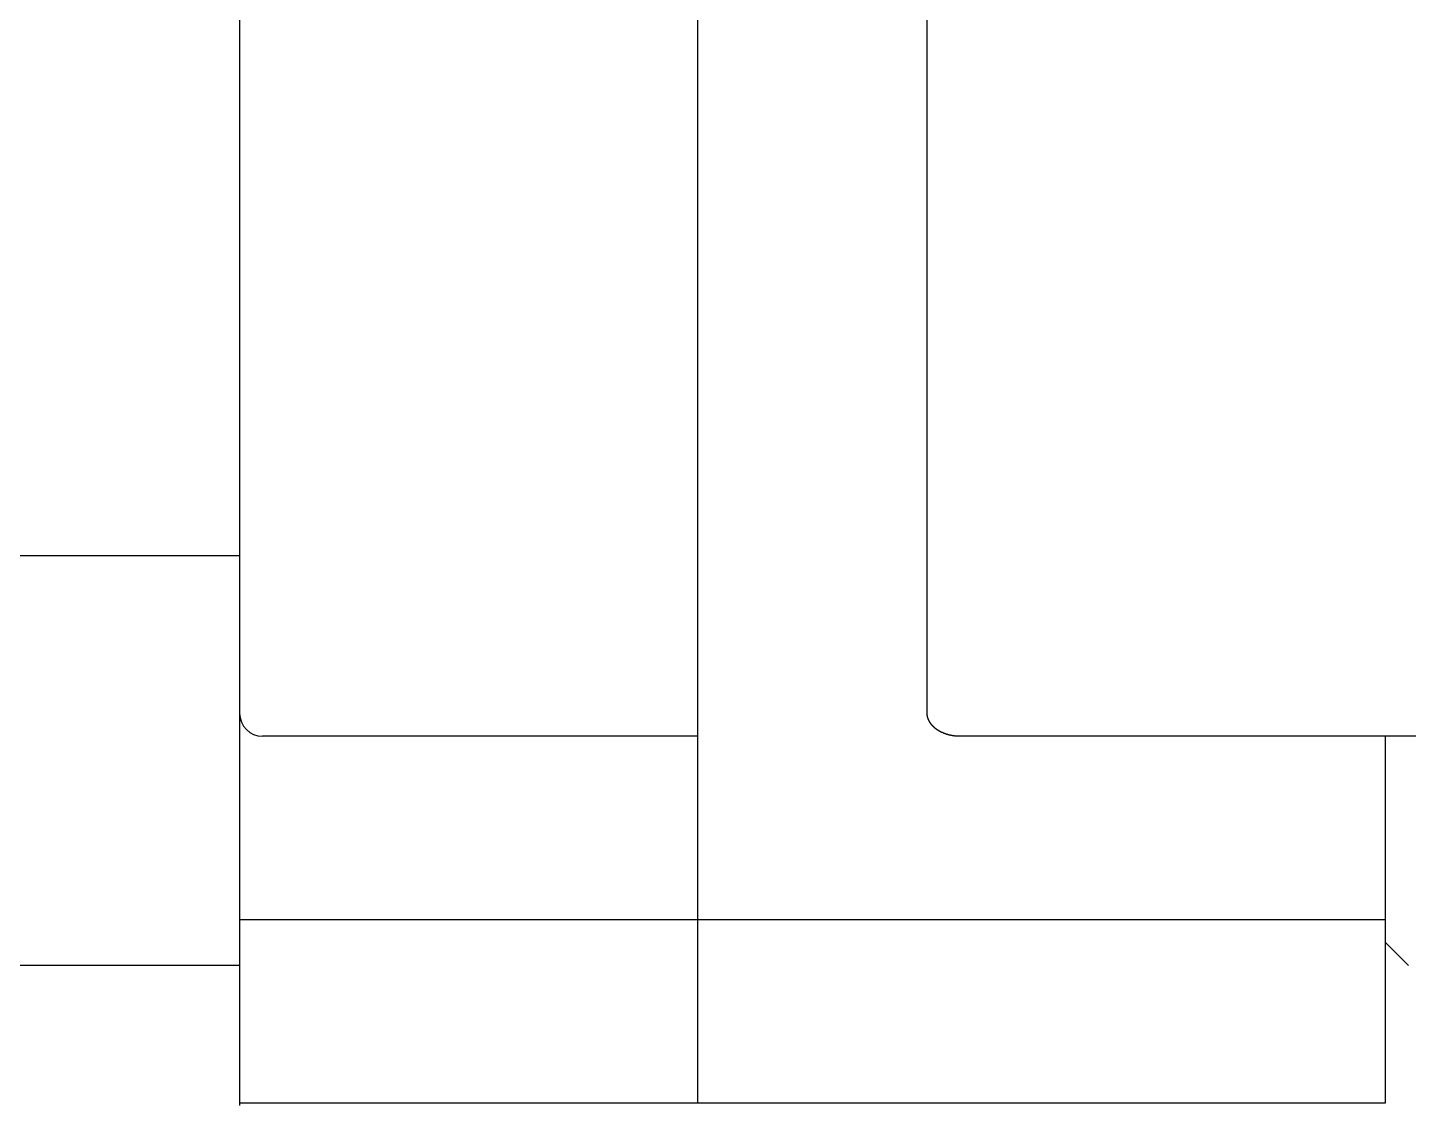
# Model space of a CAD drawing. Extents: x -2 to 929, y -8 to 242.
# Drawn here: x 293.94 to 324.07, y 187.45 to 210.97 of the extents above; entities that cross this region are included whole.
import ezdxf

# ---------------------------------------------------------------- set-up
doc = ezdxf.new("R2010")
doc.units = 0
doc.header["$LTSCALE"] = 0.5
doc.layers.get('0').update_dxf_attribs({"linetype": 'CONTINUOUS'})
doc.layers.add('MSM_CONTINUOUS', color=7, linetype='CONTINUOUS')

msp = doc.modelspace()

# ---------------------------------------------------------------- linework, layer by layer
for p, q in [((313.569, 196.013), (313.569, 196.014)), ((313.569, 196.012), (313.569, 196.013)), ((313.569, 196.011), (313.569, 196.012)), ((313.569, 196.01), (313.569, 196.011)), ((313.569, 196.009), (313.569, 196.01)), ((313.569, 196.008), (313.569, 196.009)), ((313.569, 196.009), (313.569, 196.009)), ((313.569, 196.007), (313.569, 196.008)), ((313.569, 196.006), (313.569, 196.007)), ((313.569, 196.005), (313.569, 196.006)), ((313.569, 196.004), (313.569, 196.005)), ((313.569, 196.003), (313.569, 196.004)), ((313.569, 196.002), (313.569, 196.003)), ((313.569, 196.001), (313.569, 196.002)), ((313.569, 196), (313.569, 196.001)), ((313.569, 195.999), (313.569, 196)), ((313.569, 195.998), (313.569, 195.999)), ((313.569, 195.997), (313.569, 195.998)), ((313.57, 195.996), (313.569, 195.997)), ((313.57, 195.995), (313.57, 195.996)), ((313.57, 195.994), (313.57, 195.995)), ((313.57, 195.993), (313.57, 195.994)), ((313.57, 195.992), (313.57, 195.993)), ((313.57, 195.991), (313.57, 195.992)), ((313.57, 195.99), (313.57, 195.991)), ((313.57, 195.989), (313.57, 195.99)), ((313.57, 195.988), (313.57, 195.989)), ((313.57, 195.987), (313.57, 195.988)), ((313.57, 195.986), (313.57, 195.987)), ((313.57, 195.985), (313.57, 195.986)), ((313.57, 195.984), (313.57, 195.985)), ((313.57, 195.983), (313.57, 195.984)), ((313.571, 195.982), (313.57, 195.983)), ((313.571, 195.981), (313.571, 195.982)), ((313.571, 195.98), (313.571, 195.981)), ((313.571, 195.979), (313.571, 195.98)), ((313.571, 195.98), (313.571, 195.98)), ((313.571, 195.978), (313.571, 195.979)), ((313.571, 195.977), (313.571, 195.978)), ((313.571, 195.976), (313.571, 195.977)), ((313.571, 195.975), (313.571, 195.976)), ((313.571, 195.974), (313.571, 195.975)), ((313.571, 195.973), (313.571, 195.974)), ((313.572, 195.972), (313.571, 195.973)), ((313.572, 195.971), (313.572, 195.972)), ((313.572, 195.97), (313.572, 195.971)), ((313.572, 195.969), (313.572, 195.97)), ((313.572, 195.968), (313.572, 195.969)), ((313.572, 195.967), (313.572, 195.968)), ((313.572, 195.966), (313.572, 195.967)), ((313.573, 195.965), (313.572, 195.966)), ((313.572, 195.966), (313.572, 195.966)), ((313.573, 195.964), (313.573, 195.965)), ((313.573, 195.963), (313.573, 195.964)), ((313.573, 195.962), (313.573, 195.963)), ((313.573, 195.961), (313.573, 195.962)), ((313.573, 195.96), (313.573, 195.961)), ((313.573, 195.959), (313.573, 195.96)), ((313.574, 195.958), (313.573, 195.959)), ((313.574, 195.957), (313.574, 195.958)), ((313.574, 195.956), (313.574, 195.957)), ((313.574, 195.955), (313.574, 195.956)), ((313.574, 195.954), (313.574, 195.955)), ((313.574, 195.953), (313.574, 195.954)), ((313.574, 195.954), (313.574, 195.954)), ((313.575, 195.952), (313.574, 195.953)), ((313.575, 195.951), (313.575, 195.952)), ((313.575, 195.95), (313.575, 195.951)), ((313.575, 195.949), (313.575, 195.95)), ((313.575, 195.948), (313.575, 195.949)), ((313.576, 195.947), (313.575, 195.948)), ((313.576, 195.946), (313.576, 195.947)), ((313.576, 195.945), (313.576, 195.946)), ((313.576, 195.944), (313.576, 195.945)), ((313.576, 195.943), (313.576, 195.944)), ((313.576, 195.942), (313.576, 195.943)), ((313.577, 195.942), (313.576, 195.942)), ((313.577, 195.941), (313.577, 195.942)), ((313.577, 195.94), (313.577, 195.941)), ((313.577, 195.939), (313.577, 195.94)), ((313.577, 195.938), (313.577, 195.939)), ((313.578, 195.937), (313.577, 195.938)), ((313.578, 195.936), (313.578, 195.937)), ((313.578, 195.935), (313.578, 195.936)), ((313.578, 195.934), (313.578, 195.935)), ((313.578, 195.933), (313.578, 195.934)), ((313.579, 195.932), (313.578, 195.933)), ((313.579, 195.931), (313.579, 195.932)), ((313.579, 195.93), (313.579, 195.931)), ((313.579, 195.931), (313.579, 195.931)), ((313.58, 195.929), (313.579, 195.93)), ((313.58, 195.928), (313.58, 195.929)), ((313.58, 195.927), (313.58, 195.928)), ((313.58, 195.926), (313.58, 195.927)), ((313.58, 195.925), (313.58, 195.926)), ((313.581, 195.924), (313.58, 195.925)), ((313.581, 195.923), (313.581, 195.924)), ((313.581, 195.922), (313.581, 195.923)), ((313.581, 195.921), (313.581, 195.922)), ((313.582, 195.921), (313.581, 195.921)), ((313.582, 195.92), (313.582, 195.921)), ((313.582, 195.919), (313.582, 195.92)), ((313.582, 195.918), (313.582, 195.919)), ((313.583, 195.917), (313.582, 195.918)), ((313.583, 195.916), (313.583, 195.917)), ((313.583, 195.915), (313.583, 195.916)), ((313.583, 195.914), (313.583, 195.915)), ((313.584, 195.913), (313.583, 195.914)), ((313.584, 195.912), (313.584, 195.913)), ((313.584, 195.911), (313.584, 195.912)), ((313.584, 195.912), (313.584, 195.912)), ((313.585, 195.91), (313.584, 195.911)), ((313.585, 195.909), (313.585, 195.91)), ((313.585, 195.908), (313.585, 195.909)), ((313.586, 195.907), (313.585, 195.908)), ((313.586, 195.906), (313.586, 195.907)), ((313.586, 195.905), (313.586, 195.906)), ((313.586, 195.904), (313.586, 195.905)), ((313.587, 195.903), (313.586, 195.904)), ((313.587, 195.902), (313.587, 195.903)), ((313.587, 195.903), (313.587, 195.903)), ((313.587, 195.901), (313.587, 195.902)), ((313.588, 195.9), (313.587, 195.901)), ((313.588, 195.899), (313.588, 195.9)), ((313.588, 195.898), (313.588, 195.899)), ((313.589, 195.897), (313.588, 195.898)), ((313.589, 195.896), (313.589, 195.897)), ((313.589, 195.895), (313.589, 195.896)), ((313.59, 195.895), (313.589, 195.895)), ((313.59, 195.894), (313.59, 195.895)), ((313.59, 195.893), (313.59, 195.894)), ((313.591, 195.892), (313.59, 195.893)), ((313.591, 195.891), (313.591, 195.892)), ((313.591, 195.89), (313.591, 195.891)), ((313.591, 195.889), (313.591, 195.89)), ((313.592, 195.888), (313.591, 195.889)), ((313.592, 195.887), (313.592, 195.888)), ((313.593, 195.886), (313.592, 195.887)), ((313.592, 195.887), (313.592, 195.887)), ((313.593, 195.885), (313.593, 195.886)), ((313.593, 195.884), (313.593, 195.885)), ((313.594, 195.883), (313.593, 195.884)), ((313.594, 195.882), (313.594, 195.883)), ((313.594, 195.881), (313.594, 195.882)), ((313.595, 195.88), (313.594, 195.881)), ((313.595, 195.879), (313.595, 195.88)), ((313.595, 195.88), (313.595, 195.88)), ((313.596, 195.878), (313.595, 195.879)), ((313.596, 195.877), (313.596, 195.878)), ((313.596, 195.876), (313.596, 195.877)), ((313.597, 195.875), (313.596, 195.876)), ((313.597, 195.874), (313.597, 195.875)), ((313.598, 195.873), (313.597, 195.874)), ((313.598, 195.872), (313.598, 195.873)), ((313.598, 195.873), (313.598, 195.873)), ((313.599, 195.871), (313.598, 195.872)), ((313.599, 195.87), (313.599, 195.871)), ((313.599, 195.869), (313.599, 195.87)), ((313.6, 195.868), (313.599, 195.869)), ((313.6, 195.867), (313.6, 195.868)), ((313.601, 195.866), (313.6, 195.867)), ((313.6, 195.867), (313.6, 195.867)), ((313.601, 195.865), (313.601, 195.866)), ((313.602, 195.864), (313.601, 195.865)), ((313.602, 195.863), (313.602, 195.864)), ((313.602, 195.862), (313.602, 195.863)), ((313.603, 195.861), (313.602, 195.862)), ((313.603, 195.86), (313.603, 195.861)), ((313.603, 195.861), (313.603, 195.861)), ((313.604, 195.859), (313.603, 195.86)), ((313.604, 195.858), (313.604, 195.859)), ((313.605, 195.857), (313.604, 195.858)), ((313.605, 195.856), (313.605, 195.857)), ((313.605, 195.855), (313.605, 195.856)), ((313.606, 195.855), (313.605, 195.855)), ((313.606, 195.854), (313.606, 195.855)), ((313.607, 195.853), (313.606, 195.854)), ((313.607, 195.852), (313.607, 195.853)), ((313.607, 195.851), (313.607, 195.852)), ((313.608, 195.85), (313.607, 195.851)), ((313.608, 195.849), (313.608, 195.85)), ((313.609, 195.849), (313.608, 195.849)), ((313.609, 195.848), (313.609, 195.849)), ((313.609, 195.847), (313.609, 195.848)), ((313.61, 195.846), (313.609, 195.847)), ((313.61, 195.845), (313.61, 195.846)), ((313.611, 195.844), (313.61, 195.845)), ((313.612, 195.843), (313.611, 195.844)), ((313.611, 195.844), (313.611, 195.844)), ((313.612, 195.842), (313.612, 195.843)), ((313.612, 195.841), (313.612, 195.842)), ((313.613, 195.84), (313.612, 195.841)), ((313.613, 195.839), (313.613, 195.84)), ((313.614, 195.839), (313.613, 195.839)), ((313.614, 195.838), (313.614, 195.839)), ((313.615, 195.837), (313.614, 195.838)), ((313.615, 195.836), (313.615, 195.837)), ((313.615, 195.835), (313.615, 195.836)), ((313.616, 195.834), (313.615, 195.835)), ((313.617, 195.833), (313.616, 195.834)), ((313.616, 195.834), (313.616, 195.834)), ((313.617, 195.832), (313.617, 195.833)), ((313.618, 195.831), (313.617, 195.832)), ((313.618, 195.83), (313.618, 195.831)), ((313.619, 195.829), (313.618, 195.83)), ((313.619, 195.828), (313.619, 195.829)), ((313.619, 195.829), (313.619, 195.829)), ((313.62, 195.827), (313.619, 195.828)), ((313.62, 195.826), (313.62, 195.827)), ((313.621, 195.825), (313.62, 195.826)), ((313.622, 195.824), (313.621, 195.825)), ((313.621, 195.825), (313.621, 195.825)), ((313.622, 195.823), (313.622, 195.824)), ((313.623, 195.822), (313.622, 195.823)), ((313.623, 195.821), (313.623, 195.822)), ((313.624, 195.82), (313.623, 195.821)), ((313.625, 195.819), (313.624, 195.82)), ((313.624, 195.82), (313.624, 195.82)), ((313.625, 195.818), (313.625, 195.819)), ((313.625, 195.817), (313.625, 195.818)), ((313.626, 195.816), (313.625, 195.817)), ((313.627, 195.815), (313.626, 195.816)), ((313.626, 195.816), (313.626, 195.816)), ((313.627, 195.814), (313.627, 195.815)), ((313.628, 195.813), (313.627, 195.814)), ((313.628, 195.812), (313.628, 195.813)), ((313.629, 195.812), (313.628, 195.812)), ((313.629, 195.811), (313.629, 195.812)), ((313.63, 195.81), (313.629, 195.811)), ((313.63, 195.809), (313.63, 195.81)), ((313.631, 195.808), (313.63, 195.809)), ((313.632, 195.807), (313.631, 195.808)), ((313.631, 195.808), (313.631, 195.808)), ((313.632, 195.806), (313.632, 195.807)), ((313.633, 195.805), (313.632, 195.806)), ((313.633, 195.804), (313.633, 195.805)), ((313.634, 195.804), (313.633, 195.804)), ((313.634, 195.803), (313.634, 195.804)), ((313.635, 195.802), (313.634, 195.803)), ((313.635, 195.801), (313.635, 195.802)), ((313.636, 195.801), (313.635, 195.801)), ((313.636, 195.8), (313.636, 195.801)), ((313.637, 195.799), (313.636, 195.8)), ((313.637, 195.798), (313.637, 195.799)), ((313.638, 195.797), (313.637, 195.798)), ((313.639, 195.796), (313.638, 195.797)), ((313.638, 195.797), (313.638, 195.797)), ((313.64, 195.795), (313.639, 195.796)), ((313.64, 195.794), (313.64, 195.795)), ((313.641, 195.793), (313.64, 195.794)), ((313.642, 195.792), (313.641, 195.793)), ((313.641, 195.793), (313.641, 195.793)), ((313.642, 195.791), (313.642, 195.792)), ((313.643, 195.79), (313.642, 195.791)), ((313.644, 195.789), (313.643, 195.79)), ((313.643, 195.79), (313.643, 195.79)), ((313.644, 195.788), (313.644, 195.789)), ((313.645, 195.787), (313.644, 195.788)), ((313.646, 195.786), (313.645, 195.787)), ((313.645, 195.787), (313.645, 195.787)), ((313.646, 195.785), (313.646, 195.786)), ((313.647, 195.784), (313.646, 195.785)), ((313.648, 195.783), (313.647, 195.784)), ((313.649, 195.782), (313.648, 195.783)), ((313.648, 195.783), (313.648, 195.783)), ((313.649, 195.781), (313.649, 195.782)), ((313.65, 195.78), (313.649, 195.781)), ((313.651, 195.779), (313.65, 195.78)), ((313.65, 195.78), (313.65, 195.78)), ((313.651, 195.778), (313.651, 195.779)), ((313.652, 195.777), (313.651, 195.778)), ((313.653, 195.777), (313.652, 195.777)), ((313.653, 195.776), (313.653, 195.777)), ((313.654, 195.775), (313.653, 195.776)), ((313.654, 195.774), (313.654, 195.775)), ((313.655, 195.774), (313.654, 195.774)), ((313.655, 195.773), (313.655, 195.774)), ((313.656, 195.772), (313.655, 195.773)), ((313.656, 195.771), (313.656, 195.772)), ((313.657, 195.771), (313.656, 195.771)), ((313.658, 195.77), (313.657, 195.771)), ((313.658, 195.769), (313.658, 195.77)), ((313.659, 195.768), (313.658, 195.769)), ((313.66, 195.767), (313.659, 195.768)), ((313.659, 195.768), (313.659, 195.768)), ((313.661, 195.766), (313.66, 195.767)), ((313.662, 195.765), (313.661, 195.766)), ((313.661, 195.766), (313.661, 195.766)), ((313.662, 195.764), (313.662, 195.765)), ((313.663, 195.763), (313.662, 195.764)), ((313.664, 195.762), (313.663, 195.763)), ((313.663, 195.763), (313.663, 195.763)), ((313.665, 195.761), (313.664, 195.762)), ((313.665, 195.76), (313.665, 195.761)), ((313.666, 195.76), (313.665, 195.76)), ((313.666, 195.759), (313.666, 195.76)), ((313.667, 195.758), (313.666, 195.759)), ((313.668, 195.757), (313.667, 195.758)), ((313.669, 195.756), (313.668, 195.757)), ((313.668, 195.757), (313.668, 195.757)), ((313.669, 195.755), (313.669, 195.756)), ((313.67, 195.755), (313.669, 195.755)), ((313.671, 195.754), (313.67, 195.755)), ((313.671, 195.753), (313.671, 195.754)), ((313.672, 195.752), (313.671, 195.753)), ((313.673, 195.751), (313.672, 195.752)), ((313.672, 195.752), (313.672, 195.752)), ((313.674, 195.75), (313.673, 195.751)), ((313.675, 195.749), (313.674, 195.75)), ((313.674, 195.75), (313.674, 195.75)), ((313.675, 195.748), (313.675, 195.749)), ((313.676, 195.747), (313.675, 195.748)), ((313.677, 195.747), (313.676, 195.747)), ((313.677, 195.746), (313.677, 195.747)), ((313.678, 195.745), (313.677, 195.746)), ((313.679, 195.744), (313.678, 195.745)), ((313.678, 195.745), (313.678, 195.745)), ((313.68, 195.743), (313.679, 195.744)), ((313.681, 195.742), (313.68, 195.743)), ((313.68, 195.743), (313.68, 195.743)), ((313.682, 195.741), (313.681, 195.742)), ((313.682, 195.74), (313.682, 195.741)), ((313.683, 195.74), (313.682, 195.74)), ((313.683, 195.739), (313.683, 195.74)), ((313.684, 195.738), (313.683, 195.739)), ((313.685, 195.738), (313.684, 195.738)), ((313.685, 195.737), (313.685, 195.738)), ((313.686, 195.736), (313.685, 195.737)), ((313.687, 195.736), (313.686, 195.736)), ((313.687, 195.735), (313.687, 195.736)), ((313.688, 195.734), (313.687, 195.735)), ((313.689, 195.733), (313.688, 195.734)), ((313.69, 195.732), (313.689, 195.733)), ((313.689, 195.733), (313.689, 195.733)), ((313.69, 195.731), (313.69, 195.732)), ((313.691, 195.731), (313.69, 195.731)), ((313.692, 195.73), (313.691, 195.731)), ((313.692, 195.729), (313.692, 195.73)), ((313.693, 195.729), (313.692, 195.729)), ((313.694, 195.728), (313.693, 195.729)), ((313.694, 195.727), (313.694, 195.728)), ((313.695, 195.727), (313.694, 195.727)), ((313.696, 195.726), (313.695, 195.727)), ((313.696, 195.725), (313.696, 195.726)), ((313.697, 195.725), (313.696, 195.725)), ((313.698, 195.724), (313.697, 195.725)), ((313.698, 195.723), (313.698, 195.724)), ((313.699, 195.723), (313.698, 195.723)), ((313.7, 195.722), (313.699, 195.723)), ((313.7, 195.721), (313.7, 195.722)), ((313.701, 195.721), (313.7, 195.721)), ((313.702, 195.72), (313.701, 195.721)), ((313.702, 195.719), (313.702, 195.72)), ((313.703, 195.719), (313.702, 195.719)), ((313.704, 195.718), (313.703, 195.719)), ((313.704, 195.717), (313.704, 195.718)), ((313.705, 195.717), (313.704, 195.717)), ((313.706, 195.716), (313.705, 195.717)), ((313.706, 195.715), (313.706, 195.716)), ((313.707, 195.715), (313.706, 195.715)), ((313.708, 195.714), (313.707, 195.715)), ((313.708, 195.713), (313.708, 195.714)), ((313.709, 195.713), (313.708, 195.713)), ((313.71, 195.712), (313.709, 195.713)), ((313.71, 195.711), (313.71, 195.712)), ((313.711, 195.711), (313.71, 195.711)), ((313.712, 195.71), (313.711, 195.711)), ((313.712, 195.709), (313.712, 195.71)), ((313.713, 195.709), (313.712, 195.709)), ((313.714, 195.708), (313.713, 195.709)), ((313.715, 195.707), (313.714, 195.708)), ((313.714, 195.708), (313.714, 195.708)), ((313.716, 195.706), (313.715, 195.707)), ((313.717, 195.705), (313.716, 195.706)), ((313.716, 195.706), (313.716, 195.706)), ((313.718, 195.704), (313.717, 195.705)), ((313.719, 195.703), (313.718, 195.704)), ((313.718, 195.704), (313.718, 195.704)), ((313.72, 195.702), (313.719, 195.703)), ((313.721, 195.702), (313.72, 195.702)), ((313.721, 195.701), (313.721, 195.702)), ((313.722, 195.701), (313.721, 195.701)), ((313.723, 195.7), (313.722, 195.701)), ((313.723, 195.699), (313.723, 195.7)), ((313.724, 195.699), (313.723, 195.699)), ((313.725, 195.698), (313.724, 195.699)), ((313.725, 195.697), (313.725, 195.698)), ((313.726, 195.697), (313.725, 195.697)), ((313.727, 195.696), (313.726, 195.697)), ((313.728, 195.695), (313.727, 195.696)), ((313.727, 195.696), (313.727, 195.696)), ((313.729, 195.694), (313.728, 195.695)), ((313.73, 195.694), (313.729, 195.694)), ((313.73, 195.693), (313.73, 195.694)), ((313.731, 195.692), (313.73, 195.693)), ((313.732, 195.692), (313.731, 195.692)), ((313.732, 195.691), (313.732, 195.692)), ((313.733, 195.691), (313.732, 195.691)), ((313.734, 195.69), (313.733, 195.691)), ((313.735, 195.689), (313.734, 195.69)), ((313.736, 195.688), (313.735, 195.689)), ((313.735, 195.689), (313.735, 195.689)), ((313.737, 195.688), (313.736, 195.688)), ((313.737, 195.687), (313.737, 195.688)), ((313.738, 195.686), (313.737, 195.687)), ((313.739, 195.686), (313.738, 195.686)), ((313.74, 195.685), (313.739, 195.686)), ((313.74, 195.684), (313.74, 195.685)), ((313.741, 195.684), (313.74, 195.684)), ((313.742, 195.683), (313.741, 195.684)), ((313.743, 195.682), (313.742, 195.683)), ((313.742, 195.683), (313.742, 195.683)), ((313.744, 195.681), (313.743, 195.682)), ((313.745, 195.681), (313.744, 195.681)), ((313.745, 195.68), (313.745, 195.681)), ((313.746, 195.68), (313.745, 195.68)), ((313.747, 195.679), (313.746, 195.68)), ((313.748, 195.679), (313.747, 195.679)), ((313.748, 195.678), (313.748, 195.679)), ((313.749, 195.677), (313.748, 195.678)), ((313.75, 195.677), (313.749, 195.677)), ((313.75, 195.676), (313.75, 195.677)), ((313.751, 195.676), (313.75, 195.676)), ((313.752, 195.675), (313.751, 195.676)), ((313.753, 195.674), (313.752, 195.675)), ((313.754, 195.673), (313.753, 195.674)), ((313.753, 195.674), (313.753, 195.674)), ((313.755, 195.673), (313.754, 195.673)), ((313.756, 195.672), (313.755, 195.673)), ((313.757, 195.671), (313.756, 195.672)), ((313.756, 195.672), (313.756, 195.672)), ((313.758, 195.67), (313.757, 195.671)), ((313.759, 195.67), (313.758, 195.67)), ((313.759, 195.669), (313.759, 195.67)), ((313.76, 195.669), (313.759, 195.669)), ((313.761, 195.668), (313.76, 195.669)), ((313.762, 195.667), (313.761, 195.668)), ((313.763, 195.666), (313.762, 195.667)), ((313.762, 195.667), (313.762, 195.667)), ((313.764, 195.666), (313.763, 195.666)), ((313.765, 195.665), (313.764, 195.666)), ((313.766, 195.664), (313.765, 195.665)), ((313.765, 195.665), (313.765, 195.665)), ((313.767, 195.664), (313.766, 195.664)), ((313.768, 195.663), (313.767, 195.664)), ((313.768, 195.662), (313.768, 195.663)), ((313.769, 195.662), (313.768, 195.662)), ((313.77, 195.661), (313.769, 195.662)), ((313.771, 195.661), (313.77, 195.661)), ((313.771, 195.66), (313.771, 195.661)), ((313.772, 195.66), (313.771, 195.66)), ((313.773, 195.659), (313.772, 195.66)), ((313.774, 195.659), (313.773, 195.659)), ((313.774, 195.658), (313.774, 195.659)), ((313.775, 195.657), (313.774, 195.658)), ((313.776, 195.657), (313.775, 195.657)), ((313.777, 195.656), (313.776, 195.657)), ((313.778, 195.655), (313.777, 195.656)), ((313.777, 195.656), (313.777, 195.656)), ((313.779, 195.655), (313.778, 195.655)), ((313.78, 195.654), (313.779, 195.655)), ((313.781, 195.653), (313.78, 195.654)), ((313.78, 195.654), (313.78, 195.654)), ((313.782, 195.653), (313.781, 195.653)), ((313.783, 195.652), (313.782, 195.653)), ((313.783, 195.651), (313.783, 195.652)), ((313.784, 195.651), (313.783, 195.651)), ((313.785, 195.65), (313.784, 195.651)), ((313.786, 195.65), (313.785, 195.65)), ((313.787, 195.649), (313.786, 195.65)), ((313.788, 195.648), (313.787, 195.649)), ((313.787, 195.649), (313.787, 195.649)), ((313.789, 195.648), (313.788, 195.648)), ((313.79, 195.647), (313.789, 195.648)), ((313.791, 195.646), (313.79, 195.647)), ((313.79, 195.647), (313.79, 195.647)), ((313.792, 195.646), (313.791, 195.646)), ((313.793, 195.645), (313.792, 195.646)), ((313.794, 195.645), (313.793, 195.645)), ((313.794, 195.644), (313.794, 195.645)), ((313.795, 195.643), (313.794, 195.644)), ((313.796, 195.643), (313.795, 195.643)), ((313.797, 195.642), (313.796, 195.643)), ((313.798, 195.641), (313.797, 195.642)), ((313.797, 195.642), (313.797, 195.642)), ((313.799, 195.641), (313.798, 195.641)), ((313.8, 195.64), (313.799, 195.641)), ((313.801, 195.64), (313.8, 195.64)), ((313.801, 195.639), (313.801, 195.64)), ((313.802, 195.639), (313.801, 195.639)), ((313.803, 195.638), (313.802, 195.639)), ((313.804, 195.638), (313.803, 195.638)), ((313.804, 195.637), (313.804, 195.638)), ((313.805, 195.637), (313.804, 195.637)), ((313.806, 195.636), (313.805, 195.637)), ((313.807, 195.636), (313.806, 195.636)), ((313.808, 195.635), (313.807, 195.636)), ((313.809, 195.634), (313.808, 195.635)), ((313.808, 195.635), (313.808, 195.635)), ((313.81, 195.634), (313.809, 195.634)), ((313.811, 195.633), (313.81, 195.634)), ((313.812, 195.633), (313.811, 195.633)), ((313.812, 195.632), (313.812, 195.633)), ((313.813, 195.632), (313.812, 195.632)), ((313.814, 195.631), (313.813, 195.632)), ((313.815, 195.631), (313.814, 195.631)), ((313.816, 195.63), (313.815, 195.631)), ((313.817, 195.629), (313.816, 195.63)), ((313.816, 195.63), (313.816, 195.63)), ((313.818, 195.629), (313.817, 195.629)), ((313.819, 195.628), (313.818, 195.629)), ((313.82, 195.628), (313.819, 195.628)), ((313.82, 195.627), (313.82, 195.628)), ((313.821, 195.627), (313.82, 195.627)), ((313.822, 195.626), (313.821, 195.627)), ((313.823, 195.626), (313.822, 195.626)), ((313.824, 195.625), (313.823, 195.626)), ((313.825, 195.624), (313.824, 195.625)), ((313.824, 195.625), (313.824, 195.625)), ((313.826, 195.624), (313.825, 195.624)), ((313.827, 195.623), (313.826, 195.624)), ((313.828, 195.623), (313.827, 195.623)), ((313.828, 195.622), (313.828, 195.623)), ((313.829, 195.622), (313.828, 195.622)), ((313.83, 195.622), (313.829, 195.622)), ((313.831, 195.621), (313.83, 195.622)), ((313.832, 195.621), (313.831, 195.621)), ((313.832, 195.62), (313.832, 195.621)), ((313.833, 195.62), (313.832, 195.62)), ((313.834, 195.619), (313.833, 195.62)), ((313.835, 195.619), (313.834, 195.619)), ((313.836, 195.618), (313.835, 195.619)), ((313.837, 195.617), (313.836, 195.618)), ((313.836, 195.618), (313.836, 195.618)), ((313.838, 195.617), (313.837, 195.617)), ((313.839, 195.616), (313.838, 195.617)), ((313.84, 195.616), (313.839, 195.616)), ((313.841, 195.615), (313.84, 195.616)), ((313.842, 195.614), (313.841, 195.615)), ((313.841, 195.615), (313.841, 195.615)), ((313.843, 195.614), (313.842, 195.614)), ((313.844, 195.614), (313.843, 195.614)), ((313.845, 195.613), (313.844, 195.614)), ((313.846, 195.612), (313.845, 195.613)), ((313.845, 195.613), (313.845, 195.613)), ((313.847, 195.612), (313.846, 195.612)), ((313.848, 195.611), (313.847, 195.612)), ((313.849, 195.611), (313.848, 195.611)), ((313.85, 195.61), (313.849, 195.611)), ((313.851, 195.609), (313.85, 195.61)), ((313.85, 195.61), (313.85, 195.61)), ((313.852, 195.609), (313.851, 195.609)), ((313.853, 195.609), (313.852, 195.609)), ((313.854, 195.608), (313.853, 195.609)), ((313.855, 195.608), (313.854, 195.608)), ((313.855, 195.607), (313.855, 195.608)), ((313.856, 195.607), (313.855, 195.607)), ((313.857, 195.606), (313.856, 195.607)), ((313.858, 195.606), (313.857, 195.606)), ((313.859, 195.605), (313.858, 195.606)), ((313.86, 195.605), (313.859, 195.605)), ((313.859, 195.605), (313.859, 195.605)), ((313.861, 195.604), (313.86, 195.605)), ((313.862, 195.604), (313.861, 195.604)), ((313.863, 195.603), (313.862, 195.604)), ((313.864, 195.603), (313.863, 195.603)), ((313.864, 195.602), (313.864, 195.603)), ((313.865, 195.602), (313.864, 195.602)), ((313.866, 195.602), (313.865, 195.602)), ((313.867, 195.601), (313.866, 195.602)), ((313.868, 195.601), (313.867, 195.601)), ((313.869, 195.6), (313.868, 195.601)), ((313.87, 195.599), (313.869, 195.6)), ((313.869, 195.6), (313.869, 195.6)), ((313.871, 195.599), (313.87, 195.599)), ((313.872, 195.599), (313.871, 195.599)), ((313.873, 195.598), (313.872, 195.599)), ((313.874, 195.598), (313.873, 195.598)), ((313.874, 195.597), (313.874, 195.598)), ((313.875, 195.597), (313.874, 195.597)), ((313.876, 195.596), (313.875, 195.597)), ((313.877, 195.596), (313.876, 195.596)), ((313.878, 195.596), (313.877, 195.596)), ((313.879, 195.595), (313.878, 195.596)), ((313.88, 195.595), (313.879, 195.595)), ((313.88, 195.594), (313.88, 195.595)), ((313.881, 195.594), (313.88, 195.594)), ((313.882, 195.594), (313.881, 195.594)), ((313.883, 195.593), (313.882, 195.594)), ((313.884, 195.593), (313.883, 195.593)), ((313.885, 195.592), (313.884, 195.593)), ((313.886, 195.592), (313.885, 195.592)), ((313.885, 195.592), (313.885, 195.592)), ((313.887, 195.591), (313.886, 195.592)), ((313.888, 195.591), (313.887, 195.591)), ((313.889, 195.59), (313.888, 195.591)), ((313.89, 195.59), (313.889, 195.59)), ((313.891, 195.59), (313.89, 195.59)), ((313.891, 195.589), (313.891, 195.59)), ((313.892, 195.589), (313.891, 195.589)), ((313.893, 195.588), (313.892, 195.589)), ((313.894, 195.588), (313.893, 195.588)), ((313.895, 195.588), (313.894, 195.588)), ((313.896, 195.587), (313.895, 195.588)), ((313.897, 195.586), (313.896, 195.587)), ((313.896, 195.587), (313.896, 195.587)), ((313.898, 195.586), (313.897, 195.586)), ((313.899, 195.586), (313.898, 195.586)), ((313.9, 195.585), (313.899, 195.586)), ((313.901, 195.585), (313.9, 195.585)), ((313.902, 195.584), (313.901, 195.585)), ((313.903, 195.584), (313.902, 195.584)), ((313.902, 195.584), (313.902, 195.584)), ((313.904, 195.583), (313.903, 195.584)), ((313.905, 195.583), (313.904, 195.583)), ((313.906, 195.583), (313.905, 195.583)), ((313.907, 195.582), (313.906, 195.583)), ((313.908, 195.582), (313.907, 195.582)), ((313.908, 195.581), (313.908, 195.582)), ((313.909, 195.581), (313.908, 195.581)), ((313.91, 195.581), (313.909, 195.581)), ((313.911, 195.58), (313.91, 195.581)), ((313.912, 195.58), (313.911, 195.58)), ((313.913, 195.579), (313.912, 195.58)), ((313.914, 195.579), (313.913, 195.579)), ((313.915, 195.578), (313.914, 195.579)), ((313.914, 195.579), (313.914, 195.579)), ((313.916, 195.578), (313.915, 195.578)), ((313.917, 195.578), (313.916, 195.578)), ((313.918, 195.577), (313.917, 195.578)), ((313.919, 195.577), (313.918, 195.577)), ((313.92, 195.577), (313.919, 195.577)), ((313.92, 195.576), (313.92, 195.577)), ((313.921, 195.576), (313.92, 195.576)), ((313.922, 195.575), (313.921, 195.576)), ((313.923, 195.575), (313.922, 195.575)), ((313.924, 195.575), (313.923, 195.575)), ((313.925, 195.574), (313.924, 195.575)), ((313.926, 195.574), (313.925, 195.574)), ((313.927, 195.574), (313.926, 195.574)), ((313.927, 195.573), (313.927, 195.574)), ((313.928, 195.573), (313.927, 195.573)), ((313.929, 195.573), (313.928, 195.573)), ((313.93, 195.572), (313.929, 195.573)), ((313.931, 195.572), (313.93, 195.572)), ((313.932, 195.571), (313.931, 195.572)), ((313.933, 195.571), (313.932, 195.571)), ((313.934, 195.571), (313.933, 195.571)), ((313.934, 195.57), (313.934, 195.571)), ((313.935, 195.57), (313.934, 195.57)), ((313.936, 195.57), (313.935, 195.57)), ((313.937, 195.569), (313.936, 195.57)), ((313.938, 195.569), (313.937, 195.569)), ((313.939, 195.569), (313.938, 195.569)), ((313.94, 195.568), (313.939, 195.569)), ((313.941, 195.568), (313.94, 195.568)), ((313.94, 195.568), (313.94, 195.568)), ((313.942, 195.567), (313.941, 195.568)), ((313.943, 195.567), (313.942, 195.567)), ((313.944, 195.567), (313.943, 195.567)), ((313.945, 195.566), (313.944, 195.567)), ((313.946, 195.566), (313.945, 195.566)), ((313.947, 195.566), (313.946, 195.566)), ((313.947, 195.565), (313.947, 195.566)), ((313.948, 195.565), (313.947, 195.565)), ((313.949, 195.565), (313.948, 195.565)), ((313.95, 195.564), (313.949, 195.565)), ((313.951, 195.564), (313.95, 195.564)), ((313.952, 195.564), (313.951, 195.564)), ((313.953, 195.563), (313.952, 195.564)), ((313.954, 195.563), (313.953, 195.563)), ((313.955, 195.562), (313.954, 195.563)), ((313.954, 195.563), (313.954, 195.563)), ((313.956, 195.562), (313.955, 195.562)), ((313.957, 195.562), (313.956, 195.562)), ((313.958, 195.561), (313.957, 195.562)), ((313.959, 195.561), (313.958, 195.561)), ((313.96, 195.561), (313.959, 195.561)), ((313.961, 195.56), (313.96, 195.561)), ((313.962, 195.56), (313.961, 195.56)), ((313.963, 195.559), (313.962, 195.56)), ((313.962, 195.56), (313.962, 195.56)), ((313.964, 195.559), (313.963, 195.559)), ((313.965, 195.559), (313.964, 195.559)), ((313.966, 195.559), (313.965, 195.559)), ((313.967, 195.558), (313.966, 195.559)), ((313.968, 195.558), (313.967, 195.558)), ((313.969, 195.558), (313.968, 195.558)), ((313.969, 195.557), (313.969, 195.558)), ((313.97, 195.557), (313.969, 195.557)), ((313.971, 195.557), (313.97, 195.557)), ((313.972, 195.556), (313.971, 195.557)), ((313.973, 195.556), (313.972, 195.556)), ((313.974, 195.556), (313.973, 195.556)), ((313.975, 195.555), (313.974, 195.556)), ((313.976, 195.555), (313.975, 195.555)), ((313.977, 195.555), (313.976, 195.555)), ((313.978, 195.554), (313.977, 195.555)), ((313.977, 195.555), (313.977, 195.555)), ((313.979, 195.554), (313.978, 195.554)), ((313.98, 195.554), (313.979, 195.554)), ((313.981, 195.553), (313.98, 195.554)), ((313.982, 195.553), (313.981, 195.553)), ((313.983, 195.553), (313.982, 195.553)), ((313.984, 195.552), (313.983, 195.553)), ((313.985, 195.552), (313.984, 195.552)), ((313.986, 195.552), (313.985, 195.552)), ((313.985, 195.552), (313.985, 195.552)), ((313.987, 195.551), (313.986, 195.552)), ((313.988, 195.551), (313.987, 195.551)), ((313.989, 195.551), (313.988, 195.551)), ((313.99, 195.55), (313.989, 195.551)), ((313.991, 195.55), (313.99, 195.55)), ((313.992, 195.55), (313.991, 195.55)), ((313.993, 195.55), (313.992, 195.55)), ((313.994, 195.549), (313.993, 195.55)), ((313.995, 195.549), (313.994, 195.549)), ((313.994, 195.549), (313.994, 195.549)), ((313.996, 195.548), (313.995, 195.549)), ((313.997, 195.548), (313.996, 195.548)), ((313.998, 195.548), (313.997, 195.548)), ((313.999, 195.548), (313.998, 195.548)), ((314, 195.547), (313.999, 195.548)), ((314.001, 195.547), (314, 195.547)), ((314.002, 195.547), (314.001, 195.547)), ((314.002, 195.546), (314.002, 195.547)), ((314.003, 195.546), (314.002, 195.546)), ((314.004, 195.546), (314.003, 195.546)), ((314.005, 195.546), (314.004, 195.546)), ((314.006, 195.545), (314.005, 195.546)), ((314.007, 195.545), (314.006, 195.545)), ((314.008, 195.545), (314.007, 195.545)), ((314.009, 195.545), (314.008, 195.545)), ((314.01, 195.544), (314.009, 195.545)), ((314.011, 195.544), (314.01, 195.544)), ((314.012, 195.544), (314.011, 195.544)), ((314.011, 195.544), (314.011, 195.544)), ((314.013, 195.543), (314.012, 195.544)), ((314.014, 195.543), (314.013, 195.543)), ((314.015, 195.543), (314.014, 195.543)), ((314.016, 195.542), (314.015, 195.543)), ((314.017, 195.542), (314.016, 195.542)), ((314.018, 195.542), (314.017, 195.542)), ((314.019, 195.542), (314.018, 195.542)), ((314.02, 195.541), (314.019, 195.542)), ((314.021, 195.541), (314.02, 195.541)), ((314.02, 195.541), (314.02, 195.541)), ((314.022, 195.541), (314.021, 195.541)), ((314.023, 195.54), (314.022, 195.541)), ((314.024, 195.54), (314.023, 195.54)), ((314.025, 195.54), (314.024, 195.54)), ((314.026, 195.54), (314.025, 195.54)), ((314.027, 195.539), (314.026, 195.54)), ((314.028, 195.539), (314.027, 195.539)), ((314.029, 195.539), (314.028, 195.539)), ((314.03, 195.539), (314.029, 195.539)), ((314.03, 195.538), (314.03, 195.539)), ((314.031, 195.538), (314.03, 195.538)), ((314.032, 195.538), (314.031, 195.538)), ((314.033, 195.538), (314.032, 195.538)), ((314.034, 195.537), (314.033, 195.538)), ((314.035, 195.537), (314.034, 195.537)), ((314.036, 195.537), (314.035, 195.537)), ((314.037, 195.537), (314.036, 195.537)), ((314.038, 195.537), (314.037, 195.537)), ((314.039, 195.536), (314.038, 195.537)), ((314.04, 195.536), (314.039, 195.536)), ((314.039, 195.536), (314.039, 195.536)), ((314.041, 195.536), (314.04, 195.536)), ((314.042, 195.535), (314.041, 195.536)), ((314.043, 195.535), (314.042, 195.535)), ((314.044, 195.535), (314.043, 195.535)), ((314.045, 195.535), (314.044, 195.535)), ((314.046, 195.534), (314.045, 195.535)), ((314.047, 195.534), (314.046, 195.534)), ((314.048, 195.534), (314.047, 195.534)), ((314.049, 195.534), (314.048, 195.534)), ((314.05, 195.533), (314.049, 195.534)), ((314.049, 195.534), (314.049, 195.534)), ((314.051, 195.533), (314.05, 195.533)), ((314.052, 195.533), (314.051, 195.533)), ((314.053, 195.533), (314.052, 195.533)), ((314.054, 195.532), (314.053, 195.533)), ((314.055, 195.532), (314.054, 195.532)), ((314.056, 195.532), (314.055, 195.532)), ((314.057, 195.532), (314.056, 195.532)), ((314.058, 195.532), (314.057, 195.532)), ((314.059, 195.531), (314.058, 195.532)), ((314.06, 195.531), (314.059, 195.531)), ((314.061, 195.531), (314.06, 195.531)), ((314.06, 195.531), (314.06, 195.531)), ((314.062, 195.53), (314.061, 195.531)), ((314.063, 195.53), (314.062, 195.53)), ((314.064, 195.53), (314.063, 195.53)), ((314.065, 195.53), (314.064, 195.53)), ((314.066, 195.53), (314.065, 195.53)), ((314.067, 195.529), (314.066, 195.53)), ((314.068, 195.529), (314.067, 195.529)), ((314.069, 195.529), (314.068, 195.529)), ((314.07, 195.529), (314.069, 195.529)), ((314.071, 195.528), (314.07, 195.529)), ((314.07, 195.529), (314.07, 195.529)), ((314.072, 195.528), (314.071, 195.528)), ((314.073, 195.528), (314.072, 195.528)), ((314.074, 195.528), (314.073, 195.528)), ((314.075, 195.528), (314.074, 195.528)), ((314.076, 195.527), (314.075, 195.528)), ((314.077, 195.527), (314.076, 195.527)), ((314.078, 195.527), (314.077, 195.527)), ((314.079, 195.527), (314.078, 195.527)), ((314.08, 195.527), (314.079, 195.527)), ((314.081, 195.526), (314.08, 195.527)), ((314.082, 195.526), (314.081, 195.526)), ((314.081, 195.526), (314.081, 195.526)), ((314.083, 195.526), (314.082, 195.526)), ((314.084, 195.526), (314.083, 195.526)), ((314.085, 195.525), (314.084, 195.526)), ((314.086, 195.525), (314.085, 195.525)), ((314.087, 195.525), (314.086, 195.525)), ((314.088, 195.525), (314.087, 195.525)), ((314.089, 195.525), (314.088, 195.525)), ((314.09, 195.525), (314.089, 195.525)), ((314.091, 195.524), (314.09, 195.525)), ((314.092, 195.524), (314.091, 195.524)), ((314.093, 195.524), (314.092, 195.524)), ((314.094, 195.524), (314.093, 195.524)), ((314.093, 195.524), (314.093, 195.524)), ((314.095, 195.523), (314.094, 195.524)), ((314.096, 195.523), (314.095, 195.523)), ((314.097, 195.523), (314.096, 195.523)), ((314.098, 195.523), (314.097, 195.523)), ((314.099, 195.523), (314.098, 195.523)), ((314.1, 195.523), (314.099, 195.523)), ((314.101, 195.522), (314.1, 195.523)), ((314.102, 195.522), (314.101, 195.522)), ((314.103, 195.522), (314.102, 195.522)), ((314.104, 195.522), (314.103, 195.522)), ((314.105, 195.522), (314.104, 195.522)), ((314.106, 195.521), (314.105, 195.522)), ((314.105, 195.522), (314.105, 195.522)), ((314.107, 195.521), (314.106, 195.521)), ((314.108, 195.521), (314.107, 195.521)), ((314.109, 195.521), (314.108, 195.521)), ((314.11, 195.521), (314.109, 195.521)), ((314.111, 195.521), (314.11, 195.521)), ((314.112, 195.52), (314.111, 195.521)), ((314.113, 195.52), (314.112, 195.52)), ((314.114, 195.52), (314.113, 195.52)), ((314.115, 195.52), (314.114, 195.52)), ((314.116, 195.52), (314.115, 195.52)), ((314.117, 195.52), (314.116, 195.52)), ((314.117, 195.519), (314.117, 195.52)), ((314.118, 195.519), (314.117, 195.519)), ((314.119, 195.519), (314.118, 195.519)), ((314.12, 195.519), (314.119, 195.519)), ((314.121, 195.519), (314.12, 195.519)), ((314.122, 195.519), (314.121, 195.519)), ((314.123, 195.519), (314.122, 195.519)), ((314.124, 195.518), (314.123, 195.519)), ((314.125, 195.518), (314.124, 195.518)), ((314.126, 195.518), (314.125, 195.518)), ((314.127, 195.518), (314.126, 195.518)), ((314.128, 195.518), (314.127, 195.518)), ((314.129, 195.518), (314.128, 195.518)), ((314.13, 195.517), (314.129, 195.518)), ((314.129, 195.518), (314.129, 195.518)), ((314.131, 195.517), (314.13, 195.517)), ((314.132, 195.517), (314.131, 195.517)), ((314.133, 195.517), (314.132, 195.517)), ((314.134, 195.517), (314.133, 195.517)), ((314.135, 195.517), (314.134, 195.517)), ((314.136, 195.517), (314.135, 195.517)), ((314.137, 195.516), (314.136, 195.517)), ((314.138, 195.516), (314.137, 195.516)), ((314.139, 195.516), (314.138, 195.516)), ((314.14, 195.516), (314.139, 195.516)), ((314.141, 195.516), (314.14, 195.516)), ((314.142, 195.516), (314.141, 195.516)), ((314.143, 195.515), (314.142, 195.516)), ((314.142, 195.516), (314.142, 195.516)), ((314.144, 195.515), (314.143, 195.515)), ((314.145, 195.515), (314.144, 195.515)), ((314.146, 195.515), (314.145, 195.515)), ((314.147, 195.515), (314.146, 195.515)), ((314.148, 195.515), (314.147, 195.515)), ((314.149, 195.515), (314.148, 195.515)), ((314.15, 195.515), (314.149, 195.515)), ((314.151, 195.514), (314.15, 195.515)), ((314.152, 195.514), (314.151, 195.514)), ((314.153, 195.514), (314.152, 195.514)), ((314.154, 195.514), (314.153, 195.514)), ((314.155, 195.514), (314.154, 195.514)), ((314.156, 195.514), (314.155, 195.514)), ((314.155, 195.514), (314.155, 195.514)), ((314.157, 195.514), (314.156, 195.514)), ((314.158, 195.514), (314.157, 195.514)), ((314.159, 195.513), (314.158, 195.514)), ((314.16, 195.513), (314.159, 195.513)), ((314.161, 195.513), (314.16, 195.513)), ((314.162, 195.513), (314.161, 195.513)), ((314.163, 195.513), (314.162, 195.513)), ((314.164, 195.513), (314.163, 195.513)), ((314.165, 195.513), (314.164, 195.513)), ((314.166, 195.513), (314.165, 195.513)), ((314.167, 195.513), (314.166, 195.513)), ((314.168, 195.512), (314.167, 195.513)), ((314.169, 195.512), (314.168, 195.512)), ((314.17, 195.512), (314.169, 195.512)), ((314.169, 195.512), (314.169, 195.512)), ((314.171, 195.512), (314.17, 195.512)), ((314.172, 195.512), (314.171, 195.512)), ((314.173, 195.512), (314.172, 195.512)), ((314.174, 195.512), (314.173, 195.512)), ((314.175, 195.512), (314.174, 195.512)), ((314.176, 195.512), (314.175, 195.512)), ((314.177, 195.511), (314.176, 195.512)), ((314.178, 195.511), (314.177, 195.511)), ((314.179, 195.511), (314.178, 195.511)), ((314.18, 195.511), (314.179, 195.511)), ((314.181, 195.511), (314.18, 195.511)), ((314.182, 195.511), (314.181, 195.511)), ((314.183, 195.511), (314.182, 195.511)), ((314.184, 195.511), (314.183, 195.511)), ((314.183, 195.511), (314.183, 195.511)), ((314.185, 195.511), (314.184, 195.511)), ((314.186, 195.511), (314.185, 195.511)), ((314.187, 195.51), (314.186, 195.511)), ((314.188, 195.51), (314.187, 195.51)), ((314.189, 195.51), (314.188, 195.51)), ((314.19, 195.51), (314.189, 195.51)), ((314.191, 195.51), (314.19, 195.51)), ((314.192, 195.51), (314.191, 195.51)), ((314.193, 195.51), (314.192, 195.51)), ((314.194, 195.51), (314.193, 195.51)), ((314.195, 195.51), (314.194, 195.51)), ((314.196, 195.51), (314.195, 195.51)), ((314.197, 195.51), (314.196, 195.51)), ((314.198, 195.509), (314.197, 195.51)), ((314.197, 195.51), (314.197, 195.51)), ((314.199, 195.509), (314.198, 195.509)), ((314.2, 195.509), (314.199, 195.509)), ((314.201, 195.509), (314.2, 195.509)), ((314.202, 195.509), (314.201, 195.509)), ((314.203, 195.509), (314.202, 195.509)), ((314.204, 195.509), (314.203, 195.509)), ((314.205, 195.509), (314.204, 195.509)), ((314.206, 195.509), (314.205, 195.509)), ((314.207, 195.509), (314.206, 195.509)), ((314.208, 195.509), (314.207, 195.509)), ((314.209, 195.509), (314.208, 195.509)), ((314.21, 195.509), (314.209, 195.509)), ((314.211, 195.509), (314.21, 195.509)), ((314.211, 195.508), (314.211, 195.509)), ((314.212, 195.508), (314.211, 195.508)), ((314.213, 195.508), (314.212, 195.508)), ((314.214, 195.508), (314.213, 195.508)), ((314.215, 195.508), (314.214, 195.508)), ((314.216, 195.508), (314.215, 195.508)), ((314.217, 195.508), (314.216, 195.508)), ((314.218, 195.508), (314.217, 195.508)), ((314.219, 195.508), (314.218, 195.508)), ((314.22, 195.508), (314.219, 195.508)), ((314.221, 195.508), (314.22, 195.508)), ((314.222, 195.508), (314.221, 195.508)), ((314.223, 195.508), (314.222, 195.508)), ((314.224, 195.508), (314.223, 195.508)), ((314.225, 195.508), (314.224, 195.508)), ((314.226, 195.508), (314.225, 195.508)), ((314.227, 195.508), (314.226, 195.508)), ((314.226, 195.508), (314.226, 195.508)), ((314.228, 195.508), (314.227, 195.508)), ((314.229, 195.507), (314.228, 195.508)), ((314.23, 195.507), (314.229, 195.507)), ((314.231, 195.507), (314.23, 195.507)), ((314.232, 195.507), (314.231, 195.507)), ((314.233, 195.507), (314.232, 195.507)), ((314.234, 195.507), (314.233, 195.507)), ((314.235, 195.507), (314.234, 195.507)), ((314.236, 195.507), (314.235, 195.507)), ((314.237, 195.507), (314.236, 195.507)), ((314.238, 195.507), (314.237, 195.507)), ((314.239, 195.507), (314.238, 195.507)), ((314.24, 195.507), (314.239, 195.507)), ((314.241, 195.507), (314.24, 195.507)), ((314.242, 195.507), (314.241, 195.507)), ((314.241, 195.507), (314.241, 195.507)), ((314.243, 195.507), (314.242, 195.507)), ((314.244, 195.507), (314.243, 195.507)), ((314.245, 195.507), (314.244, 195.507)), ((314.246, 195.507), (314.245, 195.507)), ((314.247, 195.507), (314.246, 195.507)), ((314.248, 195.507), (314.247, 195.507)), ((314.249, 195.507), (314.248, 195.507)), ((314.25, 195.507), (314.249, 195.507)), ((314.251, 195.507), (314.25, 195.507)), ((314.252, 195.507), (314.251, 195.507)), ((314.253, 195.507), (314.252, 195.507)), ((314.254, 195.507), (314.253, 195.507)), ((314.255, 195.507), (314.254, 195.507)), ((314.256, 195.507), (314.255, 195.507)), ((314.257, 195.507), (314.256, 195.507)), ((314.256, 195.507), (314.256, 195.507)), ((314.258, 195.507), (314.257, 195.507)), ((314.259, 195.507), (314.258, 195.507)), ((314.26, 195.506), (314.259, 195.507)), ((314.261, 195.506), (314.26, 195.506)), ((314.262, 195.506), (314.261, 195.506)), ((314.263, 195.506), (314.262, 195.506)), ((314.264, 195.506), (314.263, 195.506)), ((314.265, 195.506), (314.264, 195.506)), ((314.266, 195.506), (314.265, 195.506)), ((314.267, 195.506), (314.266, 195.506)), ((314.268, 195.506), (314.267, 195.506)), ((314.269, 195.506), (314.268, 195.506)), ((314.27, 195.506), (314.269, 195.506)), ((314.271, 195.506), (314.27, 195.506)), ((314.272, 195.506), (314.271, 195.506)), ((314.271, 195.506), (314.271, 195.506)), ((314.273, 195.506), (314.272, 195.506)), ((314.274, 195.506), (314.273, 195.506)), ((314.275, 195.506), (314.274, 195.506)), ((314.276, 195.506), (314.275, 195.506))]:
    msp.add_line(p, q)
at = {"layer": 'MSM_CONTINUOUS'}
for p, q in [((298.569, 235.452), (298.569, 187.452)), ((308.569, 191.506), (308.569, 231.506)), ((313.569, 196.014), (313.569, 226.998)), ((275.276, 199.452), (298.569, 199.452)), ((308.569, 195.506), (299.069, 195.506)), ((323.569, 195.506), (314.276, 195.506)), ((373.269, 195.506), (323.569, 195.506)), ((323.569, 191.006), (323.569, 195.506)), ((323.569, 191.506), (323.569, 195.506)), ((298.569, 191.506), (323.569, 191.506)), ((308.569, 187.506), (308.569, 191.506)), ((323.569, 187.506), (323.569, 191.506)), ((323.569, 191.006), (324.069, 190.506)), ((298.569, 190.506), (269.569, 190.506)), ((298.569, 187.506), (323.569, 187.506))]:
    msp.add_line(p, q, dxfattribs=at)
msp.add_arc((299.069, 196.006), 0.5, 180, 270, dxfattribs=at)

doc.saveas('drawing.dxf')
